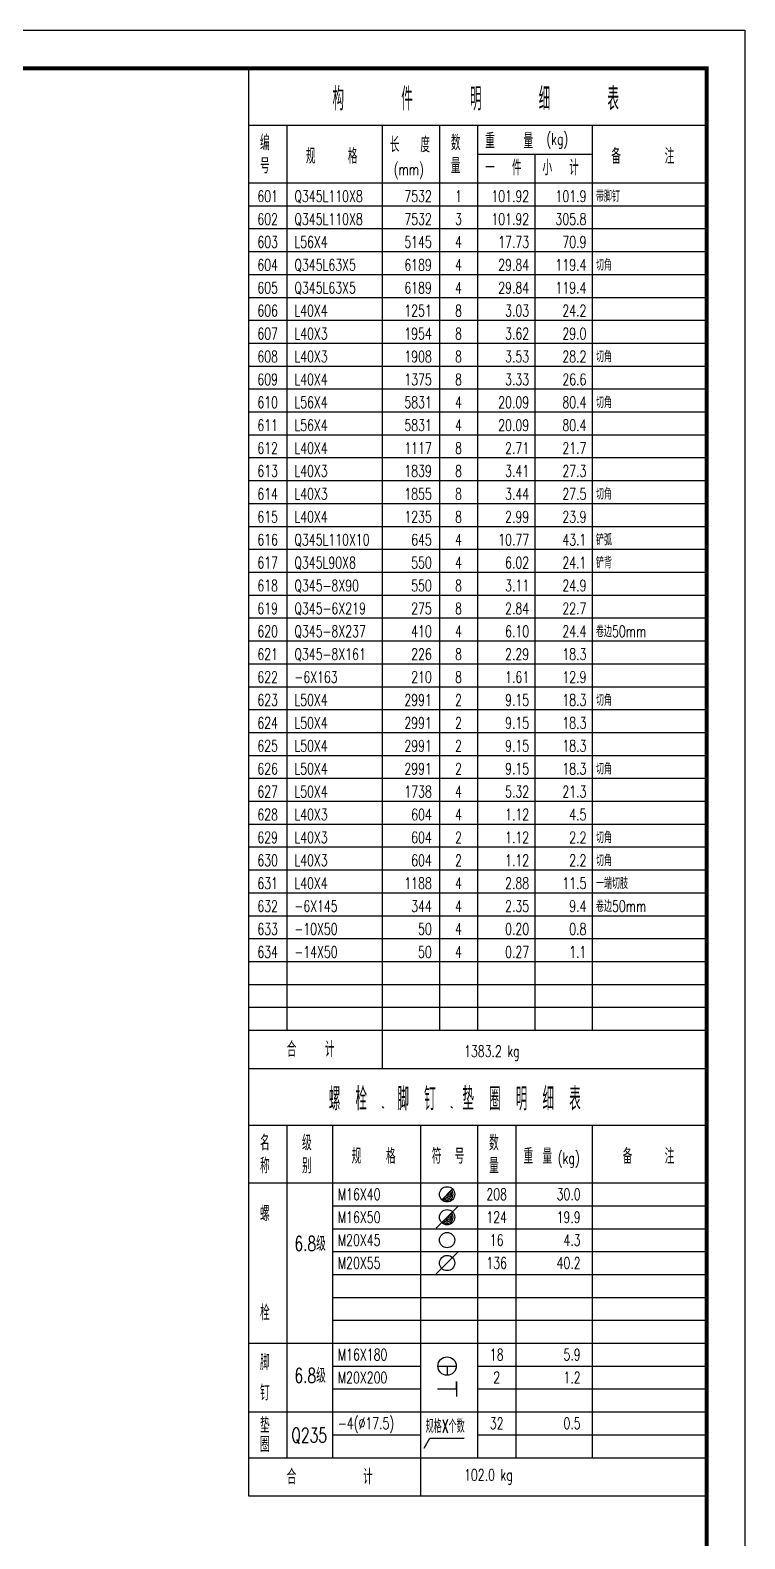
# Model space of a CAD drawing. Header units: millimetres. Extents: x 25862 to 26703, y -13061 to -12467.
# Drawn here: x 26516.1 to 26703.3, y -12862.7 to -12467.5 of the extents above; entities that cross this region are included whole.
import ezdxf
from ezdxf.enums import TextEntityAlignment as Align

# ---------------------------------------------------------------- set-up
doc = ezdxf.new("R2010")
doc.units = ezdxf.units.MM
doc.header["$LTSCALE"] = 10
doc.styles.get("Standard").update_dxf_attribs({"font": 'SIMPLEX.shx', "width": 0.7, "bigfont": 'gbhzfs.shx'})

# ---------------------------------------------------------------- blocks, each defined once
blk = doc.blocks.new('GWTKA1')
for p, q in [((21789.71, -9171.88), (22630.71, -9171.88)), ((22630.71, -9171.88), (22630.71, -9765.88))]:
    blk.add_line(p, q)
at = {"const_width": 1}
blk.add_lwpolyline([(21814.71, -9755.88), (21814.71, -9181.88), (22620.71, -9181.88), (22620.71, -9755.88), (21814.71, -9755.88)], dxfattribs=at)
blk = doc.blocks.new('M20X55')
blk.add_line((-0.283, -0.283), (0.283, 0.283))
blk.add_circle((0, 0), 0.2)
blk = doc.blocks.new('M20X45')
blk.add_circle((0, 0), 0.2)
blk = doc.blocks.new('M16X50')
for p, q in [((-0.283, -0.283), (0.283, 0.283)), ((-0.141, -0.141), (0.141, 0.141))]:
    blk.add_line(p, q)
blk.add_circle((0, 0), 0.2)
for radius in [0.16, 0.12, 0.08, 0.04]:
    blk.add_arc((0, 0), radius, 225, 45)
blk = doc.blocks.new('M16X40')
blk.add_line((-0.141, -0.141), (0.141, 0.141))
blk.add_circle((0, 0), 0.2)
for radius in [0.16, 0.12, 0.08, 0.04]:
    blk.add_arc((0, 0), radius, 225, 45)

msp = doc.modelspace()

# ---------------------------------------------------------------- linework, layer by layer
for p, q in [((26573.29, -12477.456), (26573.29, -12729.456)), ((26693.29, -12477.456), (26693.29, -12729.456)), ((26693.29, -12492.456), (26573.29, -12492.456)), ((26583.29, -12492.456), (26583.29, -12729.456)), ((26608.29, -12492.456), (26608.29, -12729.456)), ((26623.29, -12492.456), (26623.29, -12729.456)), ((26633.29, -12492.456), (26633.29, -12729.456)), ((26663.29, -12492.456), (26663.29, -12729.456)), ((26633.29, -12499.956), (26663.29, -12499.956)), ((26648.29, -12499.956), (26648.29, -12729.456)), ((26573.29, -12507.456), (26693.29, -12507.456)), ((26573.29, -12513.456), (26693.29, -12513.456)), ((26573.29, -12519.456), (26693.29, -12519.456)), ((26573.29, -12525.456), (26693.29, -12525.456)), ((26573.29, -12531.456), (26693.29, -12531.456)), ((26573.29, -12537.456), (26693.29, -12537.456)), ((26573.29, -12543.456), (26693.29, -12543.456)), ((26573.29, -12549.456), (26693.29, -12549.456)), ((26573.29, -12555.456), (26693.29, -12555.456)), ((26573.29, -12561.456), (26693.29, -12561.456)), ((26573.29, -12567.456), (26693.29, -12567.456)), ((26573.29, -12573.456), (26693.29, -12573.456)), ((26573.29, -12579.456), (26693.29, -12579.456)), ((26573.29, -12585.456), (26693.29, -12585.456)), ((26573.29, -12591.456), (26693.29, -12591.456)), ((26573.29, -12597.456), (26693.29, -12597.456)), ((26573.29, -12603.456), (26693.29, -12603.456)), ((26573.29, -12609.456), (26693.29, -12609.456)), ((26573.29, -12615.456), (26693.29, -12615.456)), ((26573.29, -12621.456), (26693.29, -12621.456)), ((26573.29, -12627.456), (26693.29, -12627.456)), ((26573.29, -12633.456), (26693.29, -12633.456)), ((26573.29, -12639.456), (26693.29, -12639.456)), ((26573.29, -12645.456), (26693.29, -12645.456)), ((26573.29, -12651.456), (26693.29, -12651.456)), ((26573.29, -12657.456), (26693.29, -12657.456)), ((26573.29, -12663.456), (26693.29, -12663.456)), ((26573.29, -12669.456), (26693.29, -12669.456)), ((26573.29, -12675.456), (26693.29, -12675.456)), ((26573.29, -12681.456), (26693.29, -12681.456)), ((26573.29, -12687.456), (26693.29, -12687.456)), ((26573.29, -12693.456), (26693.29, -12693.456)), ((26573.29, -12699.456), (26693.29, -12699.456)), ((26573.29, -12705.456), (26693.29, -12705.456)), ((26573.29, -12711.456), (26693.29, -12711.456)), ((26573.29, -12717.456), (26693.29, -12717.456)), ((26573.29, -12723.456), (26693.29, -12723.456)), ((26573.29, -12729.456), (26573.29, -12739.456)), ((26573.29, -12729.456), (26693.29, -12729.456)), ((26608.29, -12729.456), (26608.29, -12739.456)), ((26693.29, -12729.456), (26693.29, -12739.456)), ((26573.29, -12739.456), (26573.29, -12851.456)), ((26573.29, -12739.456), (26693.29, -12739.456)), ((26573.29, -12739.456), (26693.29, -12739.456)), ((26573.29, -12739.456), (26693.29, -12739.456)), ((26573.29, -12739.456), (26693.29, -12739.456)), ((26693.29, -12739.456), (26693.29, -12851.456)), ((26608.29, -12749.456), (26608.675, -12749.916)), ((26626.29, -12749.456), (26626.675, -12749.916)), ((26693.29, -12754.456), (26573.29, -12754.456)), ((26583.29, -12754.456), (26583.29, -12841.456)), ((26595.29, -12754.456), (26595.29, -12841.456)), ((26618.29, -12754.456), (26618.29, -12851.456)), ((26633.29, -12754.456), (26633.29, -12841.456)), ((26643.29, -12754.456), (26643.29, -12841.456)), ((26663.29, -12754.456), (26663.29, -12841.456)), ((26573.29, -12769.456), (26693.29, -12769.456)), ((26595.29, -12775.456), (26693.29, -12775.456)), ((26595.29, -12781.456), (26693.29, -12781.456)), ((26595.29, -12787.456), (26693.29, -12787.456)), ((26595.29, -12793.456), (26693.29, -12793.456)), ((26595.29, -12799.456), (26693.29, -12799.456)), ((26595.29, -12805.456), (26693.29, -12805.456)), ((26573.29, -12811.456), (26693.29, -12811.456)), ((26595.29, -12817.456), (26618.29, -12817.456)), ((26622.89, -12817.456), (26627.69, -12817.456)), ((26625.29, -12817.456), (26625.29, -12819.856)), ((26633.29, -12817.456), (26693.29, -12817.456)), ((26627.79, -12821.456), (26627.79, -12825.456)), ((26627.79, -12823.456), (26627.79, -12821.456)), ((26595.29, -12823.456), (26618.29, -12823.456)), ((26622.79, -12823.456), (26627.79, -12823.456)), ((26633.29, -12823.456), (26693.29, -12823.456)), ((26573.29, -12829.456), (26693.29, -12829.456)), ((26595.29, -12835.456), (26618.29, -12835.456)), ((26619.29, -12838.956), (26620.79, -12836.358)), ((26620.79, -12836.358), (26629.79, -12836.358)), ((26633.29, -12835.456), (26693.29, -12835.456)), ((26573.29, -12841.456), (26693.29, -12841.456)), ((26573.29, -12851.456), (26693.29, -12851.456))]:
    msp.add_line(p, q)
msp.add_circle((26625.29, -12817.456), 2.4)

# ---------------------------------------------------------------- block references
msp.add_blockref('GWTKA1', (4072.576, -3295.581))
at = {"xscale": 10, "yscale": 10, "zscale": 10}
for name, p in [('M16X40', (26625.29, -12772.456)), ('M16X50', (26625.29, -12778.456)), ('M20X45', (26625.29, -12784.456)), ('M20X55', (26625.29, -12790.456))]:
    msp.add_blockref(name, p, dxfattribs=at)

# ---------------------------------------------------------------- texts
for s, height, width, p in [('\\M+5B9B9', 6, 0.7, (26595.29, -12488.456)), ('\\M+5BCFE', 6, 0.7, (26613.29, -12488.456)), ('\\M+5C3F7', 6, 0.7, (26631.29, -12488.456)), ('\\M+5CFB8', 6, 0.7, (26649.29, -12488.456)), ('\\M+5B1ED', 6, 0.7, (26667.29, -12488.456)), ('\\M+5D6D8', 4, 0.7, (26635.29, -12498.456)), ('(kg)', 3, 0.7, (26651.29, -12497.456)), ('\\M+5B1E0', 4, 0.7, (26576.29, -12498.956)), ('\\M+5B8F1', 4, 0.7, (26599.29, -12502.456)), ('\\M+5B3A4', 4, 0.7, (26610.29, -12499.456)), ('\\M+5B6C8', 4, 0.7, (26618.29, -12499.456)), ('\\M+5CAFD', 4, 0.7, (26626.29, -12498.956)), ('\\M+5C1BF', 4, 0.7, (26645.29, -12498.456)), ('\\M+5B1B8', 4, 0.7, (26668.29, -12502.456)), ('\\M+5D7A2', 4, 0.7, (26682.29, -12502.456)), ('\\M+5BAC5', 4, 0.7, (26576.29, -12504.956)), ('\\M+5B9E6', 4, 0.7, (26588.29, -12502.456)), ('(mm)', 3, 0.7, (26611.29, -12505.456)), ('\\M+5C1BF', 4, 0.7, (26626.29, -12504.956)), ('\\M+5BCFE', 4, 0.7, (26642.29, -12505.456)), ('\\M+5D0A1', 4, 0.7, (26650.29, -12505.456)), ('\\M+5BCC6', 4, 0.7, (26657.29, -12505.456)), ('\\M+5D2BB', 4, 0.7, (26635.29, -12505.456)), ('Q345L110X8', 3, 0.7, (26585.29, -12512.456)), ('\\M+5B4F8\\M+5BDC5\\M+5B6A4', 3, 0.7, (26664.29, -12512.456)), ('Q345L110X8', 3, 0.7, (26585.29, -12518.456)), ('L56X4', 3, 0.7, (26585.29, -12524.456)), ('Q345L63X5', 3, 0.7, (26585.29, -12530.456)), ('\\M+5C7D0\\M+5BDC7', 3, 0.7, (26664.29, -12530.456)), ('Q345L63X5', 3, 0.7, (26585.29, -12536.456)), ('L40X4', 3, 0.7, (26585.29, -12542.456)), ('L40X3', 3, 0.7, (26585.29, -12548.456)), ('L40X3', 3, 0.7, (26585.29, -12554.456)), ('\\M+5C7D0\\M+5BDC7', 3, 0.7, (26664.29, -12554.456)), ('L40X4', 3, 0.7, (26585.29, -12560.456)), ('L56X4', 3, 0.7, (26585.29, -12566.456)), ('\\M+5C7D0\\M+5BDC7', 3, 0.7, (26664.29, -12566.456)), ('L56X4', 3, 0.7, (26585.29, -12572.456)), ('L40X4', 3, 0.7, (26585.29, -12578.456)), ('L40X3', 3, 0.7, (26585.29, -12584.456)), ('L40X3', 3, 0.7, (26585.29, -12590.456)), ('\\M+5C7D0\\M+5BDC7', 3, 0.7, (26664.29, -12590.456)), ('L40X4', 3, 0.7, (26585.29, -12596.456)), ('Q345L110X10', 3, 0.7, (26585.29, -12602.456)), ('\\M+5B2F9\\M+5BBA1', 3, 0.7, (26664.29, -12602.456)), ('Q345L90X8', 3, 0.7, (26585.29, -12608.456)), ('\\M+5B2F9\\M+5B1B3', 3, 0.7, (26664.29, -12608.456)), ('Q345-8X90', 3, 0.7, (26585.29, -12614.456)), ('Q345-6X219', 3, 0.7, (26585.29, -12620.456)), ('Q345-8X237', 3, 0.7, (26585.29, -12626.456)), ('\\M+5BEED\\M+5B1DF50mm', 3, 0.7, (26664.29, -12626.456)), ('Q345-8X161', 3, 0.7, (26585.29, -12632.456)), ('-6X163', 3, 0.7, (26585.29, -12638.456)), ('L50X4', 3, 0.7, (26585.29, -12644.456)), ('\\M+5C7D0\\M+5BDC7', 3, 0.7, (26664.29, -12644.456)), ('L50X4', 3, 0.7, (26585.29, -12650.456)), ('L50X4', 3, 0.7, (26585.29, -12656.456)), ('L50X4', 3, 0.7, (26585.29, -12662.456)), ('\\M+5C7D0\\M+5BDC7', 3, 0.7, (26664.29, -12662.456)), ('L50X4', 3, 0.7, (26585.29, -12668.456)), ('L40X3', 3, 0.7, (26585.29, -12674.456)), ('L40X3', 3, 0.7, (26585.29, -12680.456)), ('\\M+5C7D0\\M+5BDC7', 3, 0.7, (26664.29, -12680.456)), ('L40X3', 3, 0.7, (26585.29, -12686.456)), ('\\M+5C7D0\\M+5BDC7', 3, 0.7, (26664.29, -12686.456)), ('L40X4', 3, 0.7, (26585.29, -12692.456)), ('\\M+5D2BB\\M+5B6CB\\M+5C7D0\\M+5D6AB', 3, 0.7, (26664.29, -12692.456)), ('-6X145', 3, 0.7, (26585.29, -12698.456)), ('\\M+5BEED\\M+5B1DF50mm', 3, 0.7, (26664.29, -12698.456)), ('-10X50', 3, 0.7, (26585.29, -12704.456)), ('-14X50', 3, 0.7, (26585.29, -12710.456)), ('\\M+5BACF', 4, 0.7, (26583.29, -12736.456)), ('\\M+5BCC6', 4, 0.7, (26593.29, -12736.456)), (' 1383.2 kg', 3, 0.7, (26628.29, -12736.456)), ('\\M+5C2DD', 6, 0.7, (26594.29, -12750.456)), ('\\M+5CBA8', 6, 0.7, (26601.29, -12750.456)), ('\\M+5BDC5', 6, 0.7, (26612.29, -12750.456)), ('\\M+5B6A4', 6, 0.7, (26619.29, -12750.456)), ('\\M+5B5E6', 6, 0.7, (26629.29, -12750.456)), ('\\M+5C8A6', 6, 0.7, (26636.29, -12750.456)), ('\\M+5C3F7', 6, 0.7, (26643.29, -12750.456)), ('\\M+5CFB8', 6, 0.7, (26650.29, -12750.456)), ('\\M+5B1ED', 6, 0.7, (26657.29, -12750.456)), ('\\M+5C3FB', 4, 0.7, (26576.29, -12760.956)), ('\\M+5BCB6', 4, 0.7, (26587.29, -12760.956)), ('\\M+5CAFD', 4, 0.7, (26636.29, -12760.956)), ('\\M+5B3C6', 4, 0.7, (26576.29, -12766.956)), ('\\M+5B1F0', 4, 0.7, (26587.29, -12766.956)), ('\\M+5B9E6', 4, 0.7, (26600.29, -12764.456)), ('\\M+5B8F1', 4, 0.7, (26609.29, -12764.456)), ('\\M+5B7FB', 4, 0.7, (26621.29, -12764.456)), ('\\M+5BAC5', 4, 0.7, (26627.29, -12764.456)), ('\\M+5C1BF', 4, 0.7, (26636.29, -12766.956)), ('\\M+5D6D8', 4, 0.7, (26645.29, -12764.456)), ('\\M+5C1BF', 4, 0.7, (26650.29, -12764.456)), ('(kg)', 3, 0.7, (26654.29, -12764.456)), ('\\M+5B1B8', 4, 0.7, (26671.29, -12764.456)), ('\\M+5D7A2', 4, 0.7, (26682.29, -12764.456)), ('M16X40', 3, 0.7, (26596.69, -12773.956)), ('\\M+5C2DD', 4, 0.7, (26576.29, -12779.456)), ('M16X50', 3, 0.7, (26596.69, -12779.956)), ('6.8\\M+5BCB6', 3.8, 0.7, (26585.29, -12787.261)), ('M20X45', 3, 0.7, (26596.69, -12785.956)), ('M20X55', 3, 0.7, (26596.69, -12791.956)), ('\\M+5CBA8', 4, 0.7, (26576.29, -12805.456)), ('\\M+5BDC5', 4, 0.7, (26576.29, -12818.456)), ('M16X180', 3, 0.7, (26596.69, -12815.956)), ('6.8\\M+5BCB6', 3.8, 0.7, (26585.29, -12821.828)), ('\\M+5B6A4', 4, 0.7, (26576.29, -12826.456)), ('M20X200', 3, 0.7, (26596.69, -12821.956)), ('\\M+5B5E6', 4, 0.7, (26576.29, -12834.956)), ('Q235', 3.8, 0.7, (26584.49, -12837.456)), ('-4(%%c17.5)', 3, 0.7, (26596.69, -12833.956)), ('\\M+5B9E6\\M+5B8F1X\\M+5B8F6\\M+5CAFD', 3.5, 0.6, (26619.69, -12834.956)), ('\\M+5C8A6', 4, 0.7, (26576.29, -12839.956)), ('\\M+5BACF', 4, 0.7, (26583.29, -12848.456)), ('\\M+5BCC6', 4, 0.7, (26603.29, -12848.456)), (' 102.0 kg', 3, 0.7, (26628.29, -12847.456))]:
    msp.add_text(s, height=height, dxfattribs=dict(width=width)).set_placement(p)
at = {"width": 0.7}
for s, p in [('601', (26578.29, -12512.456)), ('1', (26628.29, -12512.456)), ('602', (26578.29, -12518.456)), ('3', (26628.29, -12518.456)), ('603', (26578.29, -12524.456)), ('4', (26628.29, -12524.456)), ('604', (26578.29, -12530.456)), ('4', (26628.29, -12530.456)), ('605', (26578.29, -12536.456)), ('4', (26628.29, -12536.456)), ('606', (26578.29, -12542.456)), ('8', (26628.29, -12542.456)), ('607', (26578.29, -12548.456)), ('8', (26628.29, -12548.456)), ('608', (26578.29, -12554.456)), ('8', (26628.29, -12554.456)), ('609', (26578.29, -12560.456)), ('8', (26628.29, -12560.456)), ('610', (26578.29, -12566.456)), ('4', (26628.29, -12566.456)), ('611', (26578.29, -12572.456)), ('4', (26628.29, -12572.456)), ('612', (26578.29, -12578.456)), ('8', (26628.29, -12578.456)), ('613', (26578.29, -12584.456)), ('8', (26628.29, -12584.456)), ('614', (26578.29, -12590.456)), ('8', (26628.29, -12590.456)), ('615', (26578.29, -12596.456)), ('8', (26628.29, -12596.456)), ('616', (26578.29, -12602.456)), ('4', (26628.29, -12602.456)), ('617', (26578.29, -12608.456)), ('4', (26628.29, -12608.456)), ('618', (26578.29, -12614.456)), ('8', (26628.29, -12614.456)), ('619', (26578.29, -12620.456)), ('8', (26628.29, -12620.456)), ('620', (26578.29, -12626.456)), ('4', (26628.29, -12626.456)), ('621', (26578.29, -12632.456)), ('8', (26628.29, -12632.456)), ('622', (26578.29, -12638.456)), ('8', (26628.29, -12638.456)), ('623', (26578.29, -12644.456)), ('2', (26628.29, -12644.456)), ('624', (26578.29, -12650.456)), ('2', (26628.29, -12650.456)), ('625', (26578.29, -12656.456)), ('2', (26628.29, -12656.456)), ('626', (26578.29, -12662.456)), ('2', (26628.29, -12662.456)), ('627', (26578.29, -12668.456)), ('4', (26628.29, -12668.456)), ('628', (26578.29, -12674.456)), ('4', (26628.29, -12674.456)), ('629', (26578.29, -12680.456)), ('2', (26628.29, -12680.456)), ('630', (26578.29, -12686.456)), ('2', (26628.29, -12686.456)), ('631', (26578.29, -12692.456)), ('4', (26628.29, -12692.456)), ('632', (26578.29, -12698.456)), ('4', (26628.29, -12698.456)), ('633', (26578.29, -12704.456)), ('4', (26628.29, -12704.456)), ('634', (26578.29, -12710.456)), ('4', (26628.29, -12710.456)), ('208', (26638.29, -12773.956)), ('124', (26638.29, -12779.956)), ('16', (26638.29, -12785.956)), ('136', (26638.29, -12791.956)), ('18', (26638.29, -12815.956)), ('2', (26638.29, -12821.956)), ('32', (26638.29, -12833.956))]:
    msp.add_text(s, height=3, dxfattribs=at).set_placement(p, align=Align.CENTER)
for s, p in [('7532', (26621.29, -12512.456)), ('101.92', (26646.79, -12512.456)), ('101.9', (26661.79, -12512.456)), ('7532', (26621.29, -12518.456)), ('101.92', (26646.79, -12518.456)), ('305.8', (26661.79, -12518.456)), ('5145', (26621.29, -12524.456)), ('17.73', (26646.79, -12524.456)), ('70.9', (26661.79, -12524.456)), ('6189', (26621.29, -12530.456)), ('29.84', (26646.79, -12530.456)), ('119.4', (26661.79, -12530.456)), ('6189', (26621.29, -12536.456)), ('29.84', (26646.79, -12536.456)), ('119.4', (26661.79, -12536.456)), ('1251', (26621.29, -12542.456)), ('3.03', (26646.79, -12542.456)), ('24.2', (26661.79, -12542.456)), ('1954', (26621.29, -12548.456)), ('3.62', (26646.79, -12548.456)), ('29.0', (26661.79, -12548.456)), ('1908', (26621.29, -12554.456)), ('3.53', (26646.79, -12554.456)), ('28.2', (26661.79, -12554.456)), ('1375', (26621.29, -12560.456)), ('3.33', (26646.79, -12560.456)), ('26.6', (26661.79, -12560.456)), ('5831', (26621.29, -12566.456)), ('20.09', (26646.79, -12566.456)), ('80.4', (26661.79, -12566.456)), ('5831', (26621.29, -12572.456)), ('20.09', (26646.79, -12572.456)), ('80.4', (26661.79, -12572.456)), ('1117', (26621.29, -12578.456)), ('2.71', (26646.79, -12578.456)), ('21.7', (26661.79, -12578.456)), ('1839', (26621.29, -12584.456)), ('3.41', (26646.79, -12584.456)), ('27.3', (26661.79, -12584.456)), ('1855', (26621.29, -12590.456)), ('3.44', (26646.79, -12590.456)), ('27.5', (26661.79, -12590.456)), ('1235', (26621.29, -12596.456)), ('2.99', (26646.79, -12596.456)), ('23.9', (26661.79, -12596.456)), ('645', (26621.29, -12602.456)), ('10.77', (26646.79, -12602.456)), ('43.1', (26661.79, -12602.456)), ('550', (26621.29, -12608.456)), ('6.02', (26646.79, -12608.456)), ('24.1', (26661.79, -12608.456)), ('550', (26621.29, -12614.456)), ('3.11', (26646.79, -12614.456)), ('24.9', (26661.79, -12614.456)), ('275', (26621.29, -12620.456)), ('2.84', (26646.79, -12620.456)), ('22.7', (26661.79, -12620.456)), ('410', (26621.29, -12626.456)), ('6.10', (26646.79, -12626.456)), ('24.4', (26661.79, -12626.456)), ('226', (26621.29, -12632.456)), ('2.29', (26646.79, -12632.456)), ('18.3', (26661.79, -12632.456)), ('210', (26621.29, -12638.456)), ('1.61', (26646.79, -12638.456)), ('12.9', (26661.79, -12638.456)), ('2991', (26621.29, -12644.456)), ('9.15', (26646.79, -12644.456)), ('18.3', (26661.79, -12644.456)), ('2991', (26621.29, -12650.456)), ('9.15', (26646.79, -12650.456)), ('18.3', (26661.79, -12650.456)), ('2991', (26621.29, -12656.456)), ('9.15', (26646.79, -12656.456)), ('18.3', (26661.79, -12656.456)), ('2991', (26621.29, -12662.456)), ('9.15', (26646.79, -12662.456)), ('18.3', (26661.79, -12662.456)), ('1738', (26621.29, -12668.456)), ('5.32', (26646.79, -12668.456)), ('21.3', (26661.79, -12668.456)), ('604', (26621.29, -12674.456)), ('1.12', (26646.79, -12674.456)), ('4.5', (26661.79, -12674.456)), ('604', (26621.29, -12680.456)), ('1.12', (26646.79, -12680.456)), ('2.2', (26661.79, -12680.456)), ('604', (26621.29, -12686.456)), ('1.12', (26646.79, -12686.456)), ('2.2', (26661.79, -12686.456)), ('1188', (26621.29, -12692.456)), ('2.88', (26646.79, -12692.456)), ('11.5', (26661.79, -12692.456)), ('344', (26621.29, -12698.456)), ('2.35', (26646.79, -12698.456)), ('9.4', (26661.79, -12698.456)), ('50', (26621.29, -12704.456)), ('0.20', (26646.79, -12704.456)), ('0.8', (26661.79, -12704.456)), ('50', (26621.29, -12710.456)), ('0.27', (26646.79, -12710.456)), ('1.1', (26661.79, -12710.456)), ('30.0', (26660.29, -12773.956)), ('19.9', (26660.29, -12779.956)), ('4.3', (26660.29, -12785.956)), ('40.2', (26660.29, -12791.956)), ('5.9', (26660.29, -12815.956)), ('1.2', (26660.29, -12821.956)), ('0.5', (26660.29, -12833.956))]:
    msp.add_text(s, height=3, dxfattribs=at).set_placement(p, align=Align.RIGHT)

doc.saveas('drawing.dxf')
